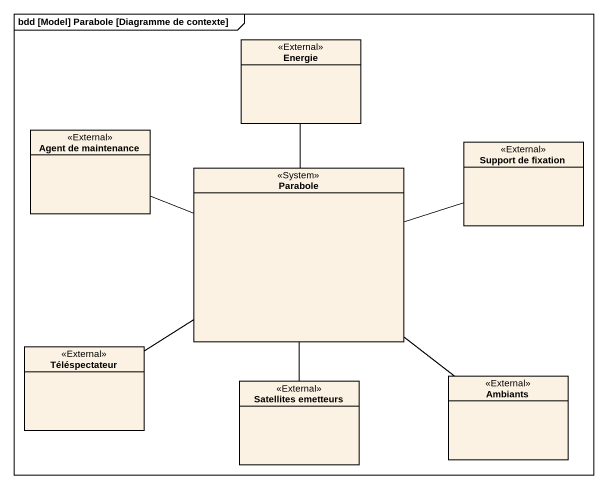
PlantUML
@startuml
mainframe bdd [Model] Parabole [Diagramme de contexte]
hide circle
hide empty members
class Energie <<External>>
class "Agent de maintenance" as Agent_de_maintenance <<External>>
class "Support de fixation" as Support_de_fixation <<External>>
class Parabole <<System>>
class Téléspectateur <<External>>
class "Satellites emetteurs" as Satellites_emetteurs <<External>>
class Ambiants <<External>>
Support_de_fixation -left- Parabole
Parabole -up- Energie
Parabole -left- Agent_de_maintenance
Parabole -- Téléspectateur
Parabole -- Satellites_emetteurs
Ambiants -up- Parabole
@enduml
